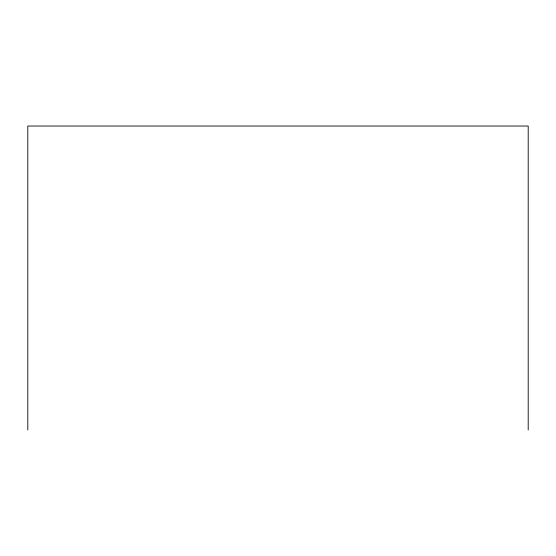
<?xml version="1.0" encoding="UTF-8"?>
<svg xmlns="http://www.w3.org/2000/svg" width="556" height="556" viewBox="0 0 556 556"><rect width="100%" height="100%" fill="white"/><g stroke="black" fill="none" stroke-linecap="round" stroke-linejoin="round"><path stroke-width="0.83" d="M528.2 429.969L528.2 126.031L27.8 126.031L27.8 429.969"/></g></svg>
